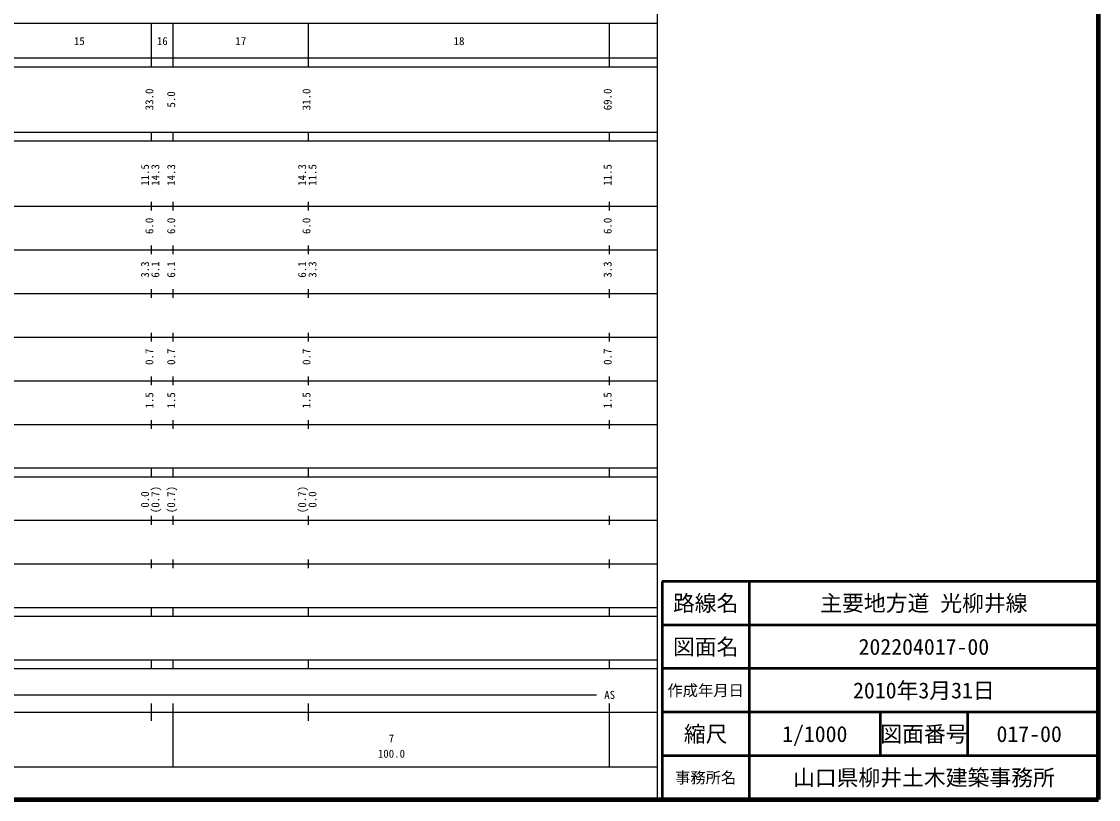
# Model space of a CAD drawing. Units: millimetres on the paper, enlarged 1000 times. Extents: x 40000 to 680000, y 20000 to 380000.
# Drawn here: x 433253 to 680000, y 20000 to 198357 of the extents above; entities that cross this region are included whole.
import ezdxf
from ezdxf.enums import TextEntityAlignment as Align

# ---------------------------------------------------------------- set-up
doc = ezdxf.new("R2010")
doc.units = ezdxf.units.MM
doc.header["$LTSCALE"] = 1000
for name, color, linetype, lineweight in [('M-TTL', 2, 'Continuous', 140), ('M-TTL-BAND', 7, 'Continuous', 25), ('M-TTL-FRAM', 2, 'Continuous', 50), ('M-TTL-LINE', 7, 'Continuous', 50)]:
    doc.layers.add(name, color=color, linetype=linetype, lineweight=lineweight)
doc.layers.add('M-TTL-TXT', color=7, linetype='Continuous')
doc.styles.add('ＭＳ ゴシック', font='')
doc.styles.get('ＭＳ ゴシック').set_extended_font_data('MS Gothic')

msp = doc.modelspace()

# ---------------------------------------------------------------- linework, layer by layer
at = {"layer": 'M-TTL'}
for p, q in [((680000, 20000), (680000, 380000)), ((40000, 20000), (680000, 20000))]:
    msp.add_line(p, q, dxfattribs=at)
at = {"layer": 'M-TTL-BAND'}
for p, q in [((579000, 20000), (579000, 370000)), ((68000, 198000), (579000, 198000)), ((463000, 188000), (463000, 198000)), ((468000, 188000), (468000, 198000)), ((499000, 188000), (499000, 198000)), ((568000, 188000), (568000, 198000)), ((40000, 190000), (579000, 190000)), ((40000, 188000), (579000, 188000)), ((40000, 173000), (579000, 173000)), ((463000, 171000), (463000, 173000)), ((468000, 171000), (468000, 173000)), ((499000, 171000), (499000, 173000)), ((568000, 171000), (568000, 173000)), ((40000, 171000), (579000, 171000)), ((40000, 156000), (579000, 156000)), ((463000, 155000), (463000, 157000)), ((468000, 155000), (468000, 157000)), ((499000, 155000), (499000, 157000)), ((568000, 155000), (568000, 157000)), ((46000, 146000), (579000, 146000)), ((463000, 145000), (463000, 147000)), ((468000, 145000), (468000, 147000)), ((499000, 145000), (499000, 147000)), ((568000, 145000), (568000, 147000)), ((52000, 136000), (579000, 136000)), ((463000, 135000), (463000, 137000)), ((468000, 135000), (468000, 137000)), ((499000, 135000), (499000, 137000)), ((568000, 135000), (568000, 137000)), ((46000, 126000), (579000, 126000)), ((463000, 125000), (463000, 127000)), ((468000, 125000), (468000, 127000)), ((499000, 125000), (499000, 127000)), ((568000, 125000), (568000, 127000)), ((52000, 116000), (579000, 116000)), ((463000, 115000), (463000, 117000)), ((468000, 115000), (468000, 117000)), ((499000, 115000), (499000, 117000)), ((568000, 115000), (568000, 117000)), ((463000, 105000), (463000, 107000)), ((468000, 105000), (468000, 107000)), ((499000, 105000), (499000, 107000)), ((568000, 105000), (568000, 107000)), ((46000, 106000), (579000, 106000)), ((40000, 96000), (579000, 96000)), ((40000, 94000), (579000, 94000)), ((463000, 94000), (463000, 96000)), ((468000, 94000), (468000, 96000)), ((499000, 94000), (499000, 96000)), ((568000, 94000), (568000, 96000)), ((49000, 84000), (579000, 84000)), ((463000, 83000), (463000, 85000)), ((468000, 83000), (468000, 85000)), ((499000, 83000), (499000, 85000)), ((568000, 83000), (568000, 85000)), ((463000, 73000), (463000, 75000)), ((468000, 73000), (468000, 75000)), ((499000, 73000), (499000, 75000)), ((568000, 73000), (568000, 75000)), ((40000, 74000), (579000, 74000)), ((40000, 64000), (579000, 64000)), ((40000, 62000), (579000, 62000)), ((463000, 62000), (463000, 64000)), ((468000, 62000), (468000, 64000)), ((499000, 62000), (499000, 64000)), ((568000, 62000), (568000, 64000)), ((40000, 52000), (579000, 52000)), ((463000, 50000), (463000, 52000)), ((468000, 50000), (468000, 52000)), ((499000, 50000), (499000, 52000)), ((568000, 50000), (568000, 52000)), ((40000, 50000), (579000, 50000)), ((71000, 44000), (565000, 44000)), ((463000, 38000), (463000, 42000)), ((468000, 27500), (468000, 42000)), ((499000, 38000), (499000, 42000)), ((568000, 27500), (568000, 42000)), ((40000, 40000), (579000, 40000)), ((68000, 27500), (579000, 27500))]:
    msp.add_line(p, q, dxfattribs=at)
at = {"layer": 'M-TTL-FRAM'}
for p, q in [((680000, 70000), (580000, 70000)), ((580000, 70000), (580000, 20000))]:
    msp.add_line(p, q, dxfattribs=at)
at = {"layer": 'M-TTL-LINE'}
for p, q in [((600000, 70000), (600000, 20000)), ((680000, 60000), (580000, 60000)), ((680000, 50000), (580000, 50000)), ((680000, 40000), (580000, 40000)), ((630000, 40000), (630000, 30000)), ((650000, 40000), (650000, 30000)), ((680000, 30000), (580000, 30000))]:
    msp.add_line(p, q, dxfattribs=at)

# ---------------------------------------------------------------- texts
at = {"layer": 'M-TTL-BAND', "style": 'ＭＳ ゴシック'}
for s, p in [('15', (446500, 192405)), ('16', (465500, 192405)), ('17', (483500, 192405)), ('18', (533500, 192405)), ('AS', (568000, 42500)), ('7', (518000, 32523)), ('100.0', (518000, 29033))]:
    msp.add_text(s, height=1833, dxfattribs=at).set_placement(p, align=Align.BOTTOM_CENTER)
for s, p in [('33.0', (464000, 180500)), ('31.0', (500000, 180500)), ('69.0', (569000, 180500)), ('5.0', (469000, 180500)), ('11.5', (463000, 163174)), ('14.3', (465370, 163174)), ('14.3', (469000, 163174)), ('14.3', (499000, 163174)), ('11.5', (501370, 163174)), ('11.5', (569000, 163174)), ('6.0', (464000, 151500)), ('6.0', (469000, 151500)), ('6.0', (500000, 151500)), ('6.0', (569000, 151500)), ('3.3', (463000, 141500)), ('6.1', (465370, 141500)), ('6.1', (469000, 141500)), ('6.1', (499000, 141500)), ('3.3', (501370, 141500)), ('3.3', (569000, 141500)), ('0.7', (464000, 121500)), ('0.7', (469000, 121500)), ('0.7', (500000, 121500)), ('0.7', (569000, 121500)), ('1.5', (464000, 111500)), ('1.5', (469000, 111500)), ('1.5', (500000, 111500)), ('1.5', (569000, 111500)), ('(0.7)', (465370, 88764)), ('(0.7)', (469000, 88764)), ('(0.7)', (499000, 88764)), ('0.0', (463000, 88764)), ('0.0', (501370, 88764))]:
    msp.add_text(s, height=1833, rotation=90, dxfattribs=at).set_placement(p, align=Align.BOTTOM_CENTER)
at = {"layer": 'M-TTL-TXT', "style": 'ＭＳ ゴシック'}
for s, height, p in [('路線名', 3666, (590000, 65000)), ('路線名', 3666, (590000, 65000)), ('主要地方道 光柳井線', 3666, (640000, 65000)), ('図面名', 3666, (590000, 55000)), ('図面名', 3666, (590000, 55000)), ('202204017-00', 3666, (640000, 55000)), ('2010年3月31日', 3666, (640000, 45000)), ('作成年月日', 2566, (590000, 45000)), ('作成年月日', 2566, (590000, 45000)), ('縮尺', 3666, (590000, 35000)), ('縮尺', 3666, (590000, 35000)), ('1/1000', 3666, (615000, 35000)), ('図面番号', 3666, (640000, 35000)), ('図面番号', 3666, (640000, 35000)), ('017-00', 3666, (664125, 35000)), ('山口県柳井土木建築事務所', 3666, (640000, 25000)), ('事務所名', 2566, (590000, 25000)), ('事務所名', 2566, (590000, 25000))]:
    msp.add_text(s, height=height, dxfattribs=at).set_placement(p, align=Align.MIDDLE_CENTER)

doc.saveas('drawing.dxf')
